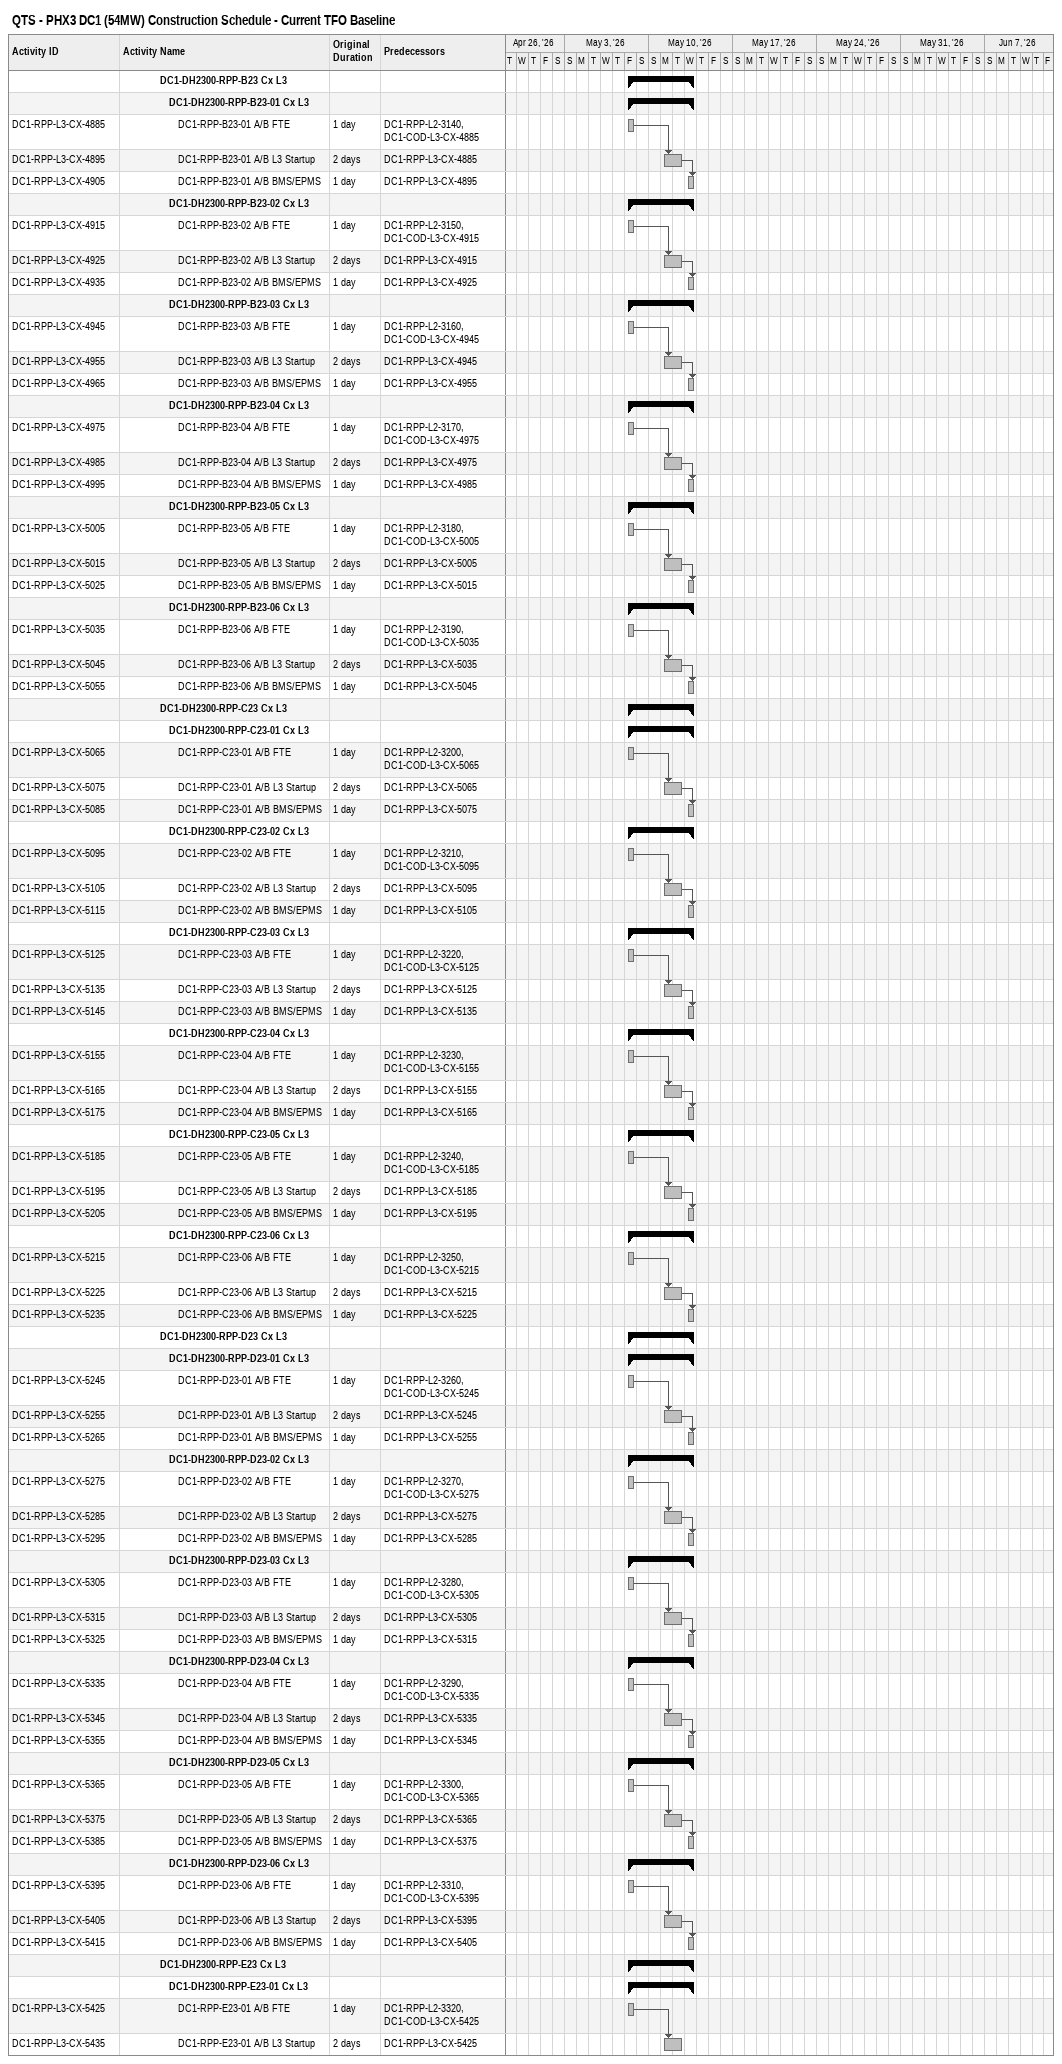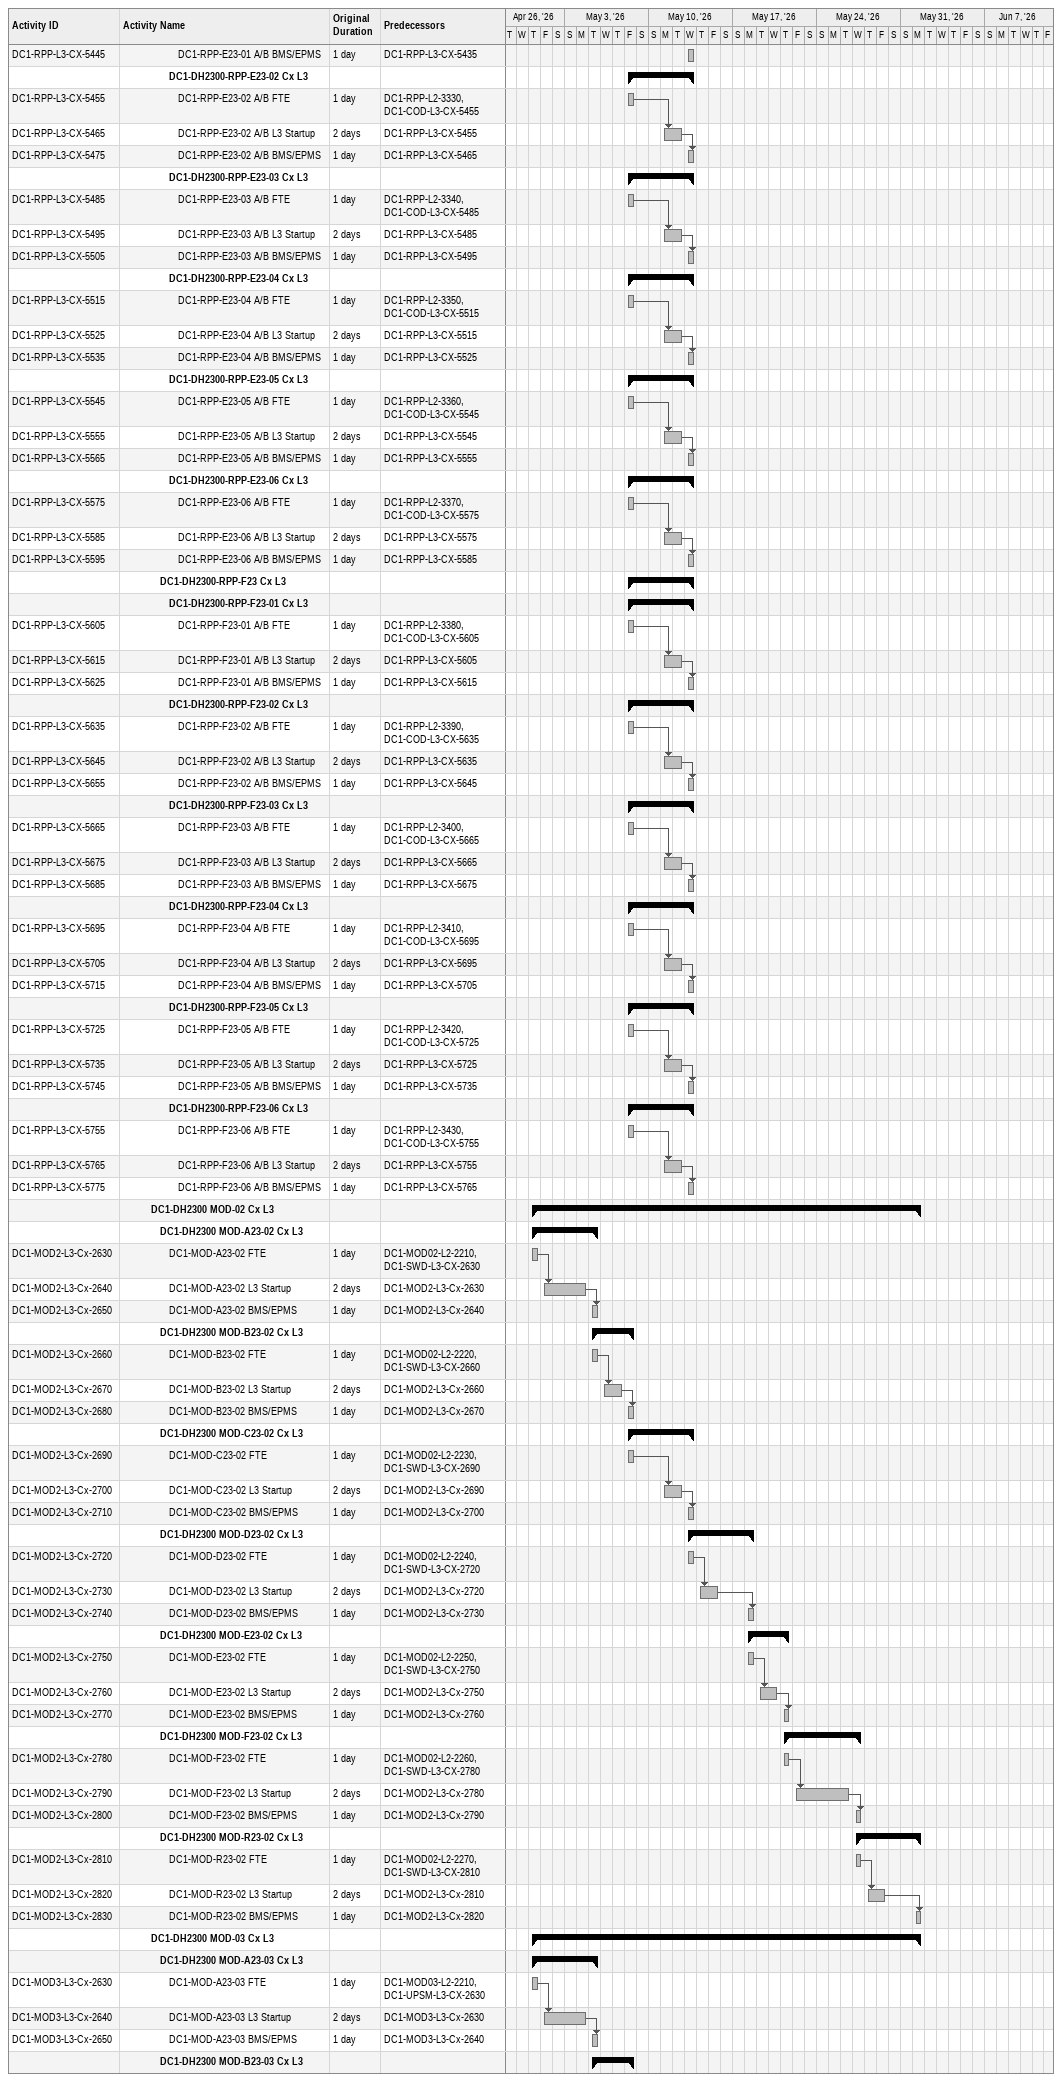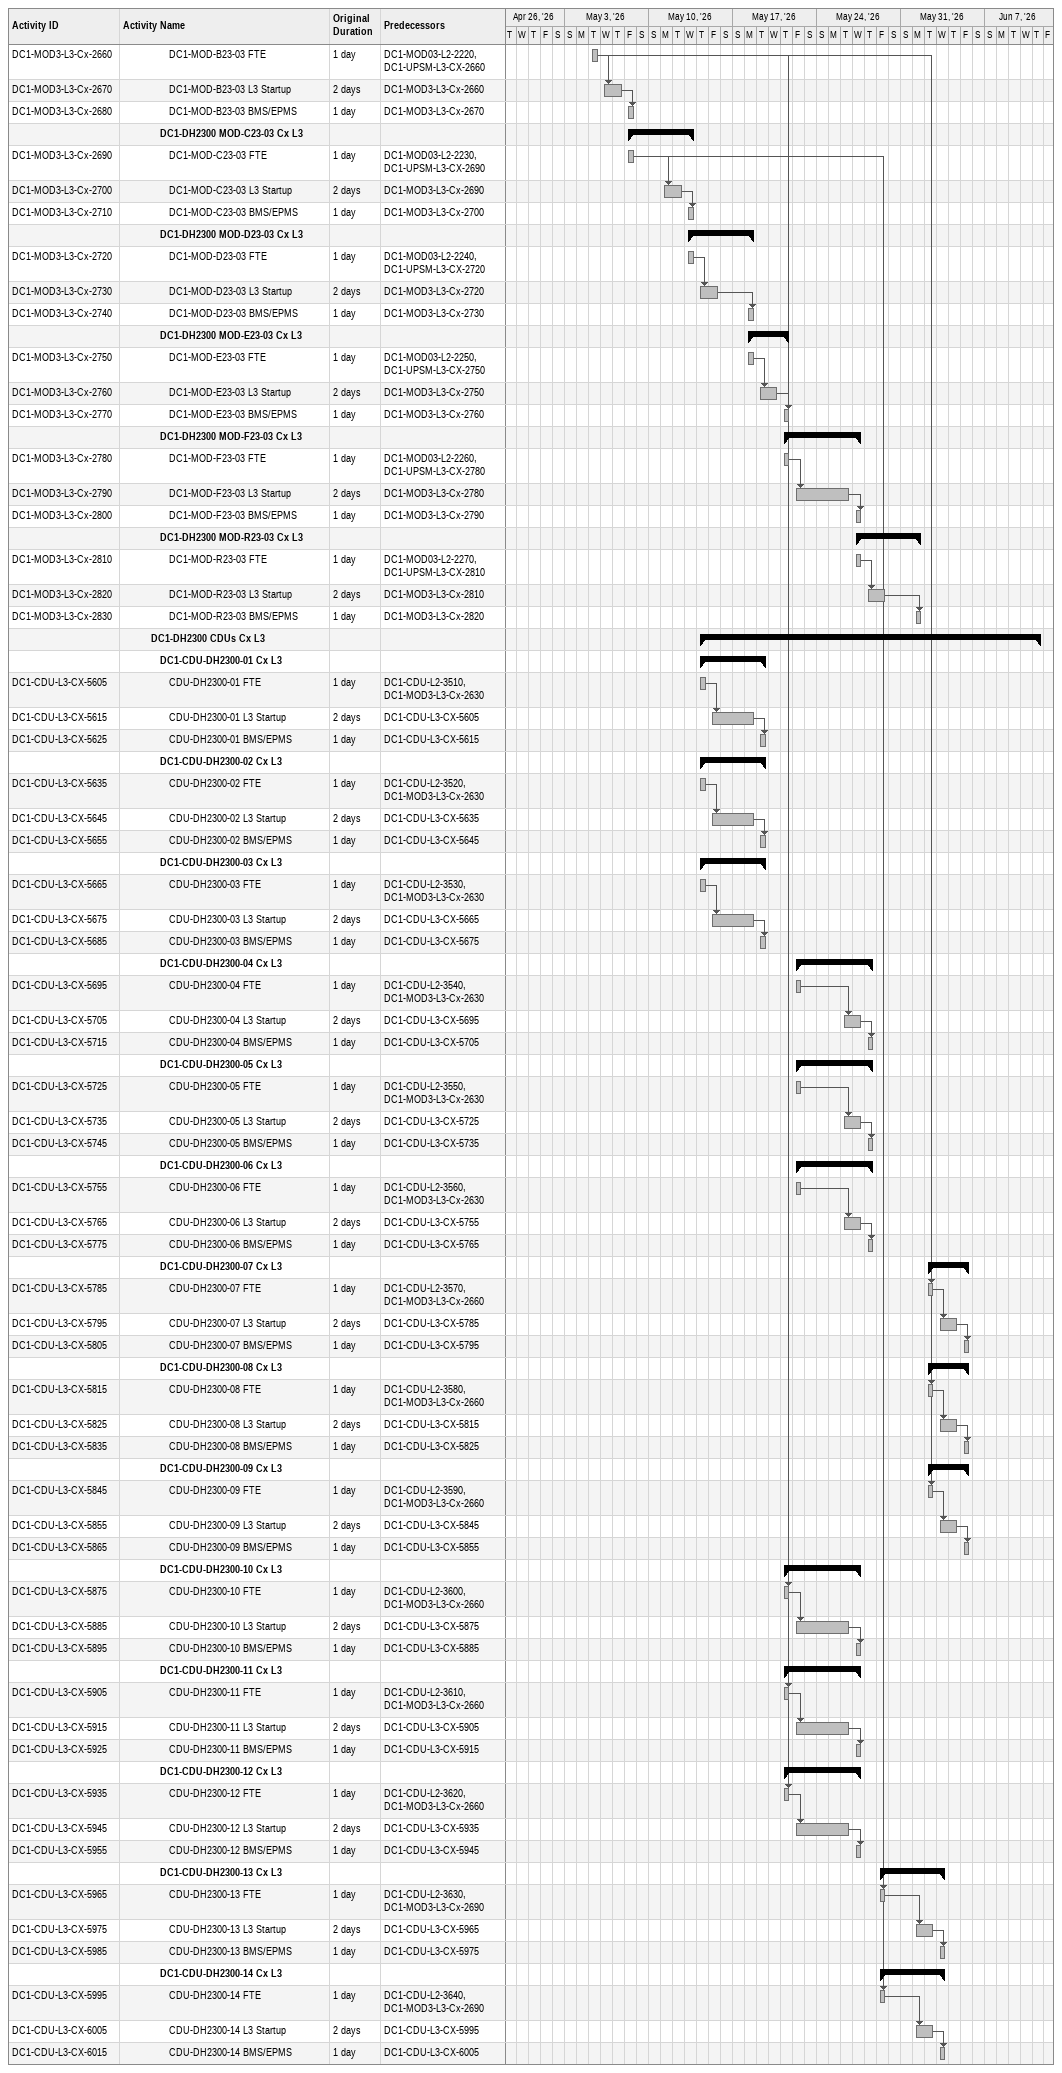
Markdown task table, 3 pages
QTS - PHX3 DC1 (54MW) Construction Schedule - Current TFO Baseline

| ID | Level | Task | Original duration | Start | Finish | Predecessors |
|---|---|---|---|---|---|---|
|  | 5 | **DC1-DH2300-RPP-B23 Cx L3** |  | 2026-05-08 | 2026-05-13 |  |
|  | 6 | **DC1-DH2300-RPP-B23-01 Cx L3** |  | 2026-05-08 | 2026-05-13 |  |
| DC1-RPP-L3-CX-4885 | 7 | DC1-RPP-B23-01 A/B FTE | 1d | 2026-05-08 | 2026-05-08 | DC1-RPP-L2-3140, DC1-COD-L3-CX-4885 |
| DC1-RPP-L3-CX-4895 | 7 | DC1-RPP-B23-01 A/B L3 Startup | 2d | 2026-05-11 | 2026-05-12 | DC1-RPP-L3-CX-4885 |
| DC1-RPP-L3-CX-4905 | 7 | DC1-RPP-B23-01 A/B BMS/EPMS | 1d | 2026-05-13 | 2026-05-13 | DC1-RPP-L3-CX-4895 |
|  | 6 | **DC1-DH2300-RPP-B23-02 Cx L3** |  | 2026-05-08 | 2026-05-13 |  |
| DC1-RPP-L3-CX-4915 | 7 | DC1-RPP-B23-02 A/B FTE | 1d | 2026-05-08 | 2026-05-08 | DC1-RPP-L2-3150, DC1-COD-L3-CX-4915 |
| DC1-RPP-L3-CX-4925 | 7 | DC1-RPP-B23-02 A/B L3 Startup | 2d | 2026-05-11 | 2026-05-12 | DC1-RPP-L3-CX-4915 |
| DC1-RPP-L3-CX-4935 | 7 | DC1-RPP-B23-02 A/B BMS/EPMS | 1d | 2026-05-13 | 2026-05-13 | DC1-RPP-L3-CX-4925 |
|  | 6 | **DC1-DH2300-RPP-B23-03 Cx L3** |  | 2026-05-08 | 2026-05-13 |  |
| DC1-RPP-L3-CX-4945 | 7 | DC1-RPP-B23-03 A/B FTE | 1d | 2026-05-08 | 2026-05-08 | DC1-RPP-L2-3160, DC1-COD-L3-CX-4945 |
| DC1-RPP-L3-CX-4955 | 7 | DC1-RPP-B23-03 A/B L3 Startup | 2d | 2026-05-11 | 2026-05-12 | DC1-RPP-L3-CX-4945 |
| DC1-RPP-L3-CX-4965 | 7 | DC1-RPP-B23-03 A/B BMS/EPMS | 1d | 2026-05-13 | 2026-05-13 | DC1-RPP-L3-CX-4955 |
|  | 6 | **DC1-DH2300-RPP-B23-04 Cx L3** |  | 2026-05-08 | 2026-05-13 |  |
| DC1-RPP-L3-CX-4975 | 7 | DC1-RPP-B23-04 A/B FTE | 1d | 2026-05-08 | 2026-05-08 | DC1-RPP-L2-3170, DC1-COD-L3-CX-4975 |
| DC1-RPP-L3-CX-4985 | 7 | DC1-RPP-B23-04 A/B L3 Startup | 2d | 2026-05-11 | 2026-05-12 | DC1-RPP-L3-CX-4975 |
| DC1-RPP-L3-CX-4995 | 7 | DC1-RPP-B23-04 A/B BMS/EPMS | 1d | 2026-05-13 | 2026-05-13 | DC1-RPP-L3-CX-4985 |
|  | 6 | **DC1-DH2300-RPP-B23-05 Cx L3** |  | 2026-05-08 | 2026-05-13 |  |
| DC1-RPP-L3-CX-5005 | 7 | DC1-RPP-B23-05 A/B FTE | 1d | 2026-05-08 | 2026-05-08 | DC1-RPP-L2-3180, DC1-COD-L3-CX-5005 |
| DC1-RPP-L3-CX-5015 | 7 | DC1-RPP-B23-05 A/B L3 Startup | 2d | 2026-05-11 | 2026-05-12 | DC1-RPP-L3-CX-5005 |
| DC1-RPP-L3-CX-5025 | 7 | DC1-RPP-B23-05 A/B BMS/EPMS | 1d | 2026-05-13 | 2026-05-13 | DC1-RPP-L3-CX-5015 |
|  | 6 | **DC1-DH2300-RPP-B23-06 Cx L3** |  | 2026-05-08 | 2026-05-13 |  |
| DC1-RPP-L3-CX-5035 | 7 | DC1-RPP-B23-06 A/B FTE | 1d | 2026-05-08 | 2026-05-08 | DC1-RPP-L2-3190, DC1-COD-L3-CX-5035 |
| DC1-RPP-L3-CX-5045 | 7 | DC1-RPP-B23-06 A/B L3 Startup | 2d | 2026-05-11 | 2026-05-12 | DC1-RPP-L3-CX-5035 |
| DC1-RPP-L3-CX-5055 | 7 | DC1-RPP-B23-06 A/B BMS/EPMS | 1d | 2026-05-13 | 2026-05-13 | DC1-RPP-L3-CX-5045 |
|  | 5 | **DC1-DH2300-RPP-C23 Cx L3** |  | 2026-05-08 | 2026-05-13 |  |
|  | 6 | **DC1-DH2300-RPP-C23-01 Cx L3** |  | 2026-05-08 | 2026-05-13 |  |
| DC1-RPP-L3-CX-5065 | 7 | DC1-RPP-C23-01 A/B FTE | 1d | 2026-05-08 | 2026-05-08 | DC1-RPP-L2-3200, DC1-COD-L3-CX-5065 |
| DC1-RPP-L3-CX-5075 | 7 | DC1-RPP-C23-01 A/B L3 Startup | 2d | 2026-05-11 | 2026-05-12 | DC1-RPP-L3-CX-5065 |
| DC1-RPP-L3-CX-5085 | 7 | DC1-RPP-C23-01 A/B BMS/EPMS | 1d | 2026-05-13 | 2026-05-13 | DC1-RPP-L3-CX-5075 |
|  | 6 | **DC1-DH2300-RPP-C23-02 Cx L3** |  | 2026-05-08 | 2026-05-13 |  |
| DC1-RPP-L3-CX-5095 | 7 | DC1-RPP-C23-02 A/B FTE | 1d | 2026-05-08 | 2026-05-08 | DC1-RPP-L2-3210, DC1-COD-L3-CX-5095 |
| DC1-RPP-L3-CX-5105 | 7 | DC1-RPP-C23-02 A/B L3 Startup | 2d | 2026-05-11 | 2026-05-12 | DC1-RPP-L3-CX-5095 |
| DC1-RPP-L3-CX-5115 | 7 | DC1-RPP-C23-02 A/B BMS/EPMS | 1d | 2026-05-13 | 2026-05-13 | DC1-RPP-L3-CX-5105 |
|  | 6 | **DC1-DH2300-RPP-C23-03 Cx L3** |  | 2026-05-08 | 2026-05-13 |  |
| DC1-RPP-L3-CX-5125 | 7 | DC1-RPP-C23-03 A/B FTE | 1d | 2026-05-08 | 2026-05-08 | DC1-RPP-L2-3220, DC1-COD-L3-CX-5125 |
| DC1-RPP-L3-CX-5135 | 7 | DC1-RPP-C23-03 A/B L3 Startup | 2d | 2026-05-11 | 2026-05-12 | DC1-RPP-L3-CX-5125 |
| DC1-RPP-L3-CX-5145 | 7 | DC1-RPP-C23-03 A/B BMS/EPMS | 1d | 2026-05-13 | 2026-05-13 | DC1-RPP-L3-CX-5135 |
|  | 6 | **DC1-DH2300-RPP-C23-04 Cx L3** |  | 2026-05-08 | 2026-05-13 |  |
| DC1-RPP-L3-CX-5155 | 7 | DC1-RPP-C23-04 A/B FTE | 1d | 2026-05-08 | 2026-05-08 | DC1-RPP-L2-3230, DC1-COD-L3-CX-5155 |
| DC1-RPP-L3-CX-5165 | 7 | DC1-RPP-C23-04 A/B L3 Startup | 2d | 2026-05-11 | 2026-05-12 | DC1-RPP-L3-CX-5155 |
| DC1-RPP-L3-CX-5175 | 7 | DC1-RPP-C23-04 A/B BMS/EPMS | 1d | 2026-05-13 | 2026-05-13 | DC1-RPP-L3-CX-5165 |
|  | 6 | **DC1-DH2300-RPP-C23-05 Cx L3** |  | 2026-05-08 | 2026-05-13 |  |
| DC1-RPP-L3-CX-5185 | 7 | DC1-RPP-C23-05 A/B FTE | 1d | 2026-05-08 | 2026-05-08 | DC1-RPP-L2-3240, DC1-COD-L3-CX-5185 |
| DC1-RPP-L3-CX-5195 | 7 | DC1-RPP-C23-05 A/B L3 Startup | 2d | 2026-05-11 | 2026-05-12 | DC1-RPP-L3-CX-5185 |
| DC1-RPP-L3-CX-5205 | 7 | DC1-RPP-C23-05 A/B BMS/EPMS | 1d | 2026-05-13 | 2026-05-13 | DC1-RPP-L3-CX-5195 |
|  | 6 | **DC1-DH2300-RPP-C23-06 Cx L3** |  | 2026-05-08 | 2026-05-13 |  |
| DC1-RPP-L3-CX-5215 | 7 | DC1-RPP-C23-06 A/B FTE | 1d | 2026-05-08 | 2026-05-08 | DC1-RPP-L2-3250, DC1-COD-L3-CX-5215 |
| DC1-RPP-L3-CX-5225 | 7 | DC1-RPP-C23-06 A/B L3 Startup | 2d | 2026-05-11 | 2026-05-12 | DC1-RPP-L3-CX-5215 |
| DC1-RPP-L3-CX-5235 | 7 | DC1-RPP-C23-06 A/B BMS/EPMS | 1d | 2026-05-13 | 2026-05-13 | DC1-RPP-L3-CX-5225 |
|  | 5 | **DC1-DH2300-RPP-D23 Cx L3** |  | 2026-05-08 | 2026-05-13 |  |
|  | 6 | **DC1-DH2300-RPP-D23-01 Cx L3** |  | 2026-05-08 | 2026-05-13 |  |
| DC1-RPP-L3-CX-5245 | 7 | DC1-RPP-D23-01 A/B FTE | 1d | 2026-05-08 | 2026-05-08 | DC1-RPP-L2-3260, DC1-COD-L3-CX-5245 |
| DC1-RPP-L3-CX-5255 | 7 | DC1-RPP-D23-01 A/B L3 Startup | 2d | 2026-05-11 | 2026-05-12 | DC1-RPP-L3-CX-5245 |
| DC1-RPP-L3-CX-5265 | 7 | DC1-RPP-D23-01 A/B BMS/EPMS | 1d | 2026-05-13 | 2026-05-13 | DC1-RPP-L3-CX-5255 |
|  | 6 | **DC1-DH2300-RPP-D23-02 Cx L3** |  | 2026-05-08 | 2026-05-13 |  |
| DC1-RPP-L3-CX-5275 | 7 | DC1-RPP-D23-02 A/B FTE | 1d | 2026-05-08 | 2026-05-08 | DC1-RPP-L2-3270, DC1-COD-L3-CX-5275 |
| DC1-RPP-L3-CX-5285 | 7 | DC1-RPP-D23-02 A/B L3 Startup | 2d | 2026-05-11 | 2026-05-12 | DC1-RPP-L3-CX-5275 |
| DC1-RPP-L3-CX-5295 | 7 | DC1-RPP-D23-02 A/B BMS/EPMS | 1d | 2026-05-13 | 2026-05-13 | DC1-RPP-L3-CX-5285 |
|  | 6 | **DC1-DH2300-RPP-D23-03 Cx L3** |  | 2026-05-08 | 2026-05-13 |  |
| DC1-RPP-L3-CX-5305 | 7 | DC1-RPP-D23-03 A/B FTE | 1d | 2026-05-08 | 2026-05-08 | DC1-RPP-L2-3280, DC1-COD-L3-CX-5305 |
| DC1-RPP-L3-CX-5315 | 7 | DC1-RPP-D23-03 A/B L3 Startup | 2d | 2026-05-11 | 2026-05-12 | DC1-RPP-L3-CX-5305 |
| DC1-RPP-L3-CX-5325 | 7 | DC1-RPP-D23-03 A/B BMS/EPMS | 1d | 2026-05-13 | 2026-05-13 | DC1-RPP-L3-CX-5315 |
|  | 6 | **DC1-DH2300-RPP-D23-04 Cx L3** |  | 2026-05-08 | 2026-05-13 |  |
| DC1-RPP-L3-CX-5335 | 7 | DC1-RPP-D23-04 A/B FTE | 1d | 2026-05-08 | 2026-05-08 | DC1-RPP-L2-3290, DC1-COD-L3-CX-5335 |
| DC1-RPP-L3-CX-5345 | 7 | DC1-RPP-D23-04 A/B L3 Startup | 2d | 2026-05-11 | 2026-05-12 | DC1-RPP-L3-CX-5335 |
| DC1-RPP-L3-CX-5355 | 7 | DC1-RPP-D23-04 A/B BMS/EPMS | 1d | 2026-05-13 | 2026-05-13 | DC1-RPP-L3-CX-5345 |
|  | 6 | **DC1-DH2300-RPP-D23-05 Cx L3** |  | 2026-05-08 | 2026-05-13 |  |
| DC1-RPP-L3-CX-5365 | 7 | DC1-RPP-D23-05 A/B FTE | 1d | 2026-05-08 | 2026-05-08 | DC1-RPP-L2-3300, DC1-COD-L3-CX-5365 |
| DC1-RPP-L3-CX-5375 | 7 | DC1-RPP-D23-05 A/B L3 Startup | 2d | 2026-05-11 | 2026-05-12 | DC1-RPP-L3-CX-5365 |
| DC1-RPP-L3-CX-5385 | 7 | DC1-RPP-D23-05 A/B BMS/EPMS | 1d | 2026-05-13 | 2026-05-13 | DC1-RPP-L3-CX-5375 |
|  | 6 | **DC1-DH2300-RPP-D23-06 Cx L3** |  | 2026-05-08 | 2026-05-13 |  |
| DC1-RPP-L3-CX-5395 | 7 | DC1-RPP-D23-06 A/B FTE | 1d | 2026-05-08 | 2026-05-08 | DC1-RPP-L2-3310, DC1-COD-L3-CX-5395 |
| DC1-RPP-L3-CX-5405 | 7 | DC1-RPP-D23-06 A/B L3 Startup | 2d | 2026-05-11 | 2026-05-12 | DC1-RPP-L3-CX-5395 |
| DC1-RPP-L3-CX-5415 | 7 | DC1-RPP-D23-06 A/B BMS/EPMS | 1d | 2026-05-13 | 2026-05-13 | DC1-RPP-L3-CX-5405 |
|  | 5 | **DC1-DH2300-RPP-E23 Cx L3** |  | 2026-05-08 | 2026-05-13 |  |
|  | 6 | **DC1-DH2300-RPP-E23-01 Cx L3** |  | 2026-05-08 | 2026-05-13 |  |
| DC1-RPP-L3-CX-5425 | 7 | DC1-RPP-E23-01 A/B FTE | 1d | 2026-05-08 | 2026-05-08 | DC1-RPP-L2-3320, DC1-COD-L3-CX-5425 |
| DC1-RPP-L3-CX-5435 | 7 | DC1-RPP-E23-01 A/B L3 Startup | 2d | 2026-05-11 | 2026-05-12 | DC1-RPP-L3-CX-5425 |
| DC1-RPP-L3-CX-5445 | 7 | DC1-RPP-E23-01 A/B BMS/EPMS | 1d | 2026-05-13 | 2026-05-13 | DC1-RPP-L3-CX-5435 |
|  | 6 | **DC1-DH2300-RPP-E23-02 Cx L3** |  | 2026-05-08 | 2026-05-13 |  |
| DC1-RPP-L3-CX-5455 | 7 | DC1-RPP-E23-02 A/B FTE | 1d | 2026-05-08 | 2026-05-08 | DC1-RPP-L2-3330, DC1-COD-L3-CX-5455 |
| DC1-RPP-L3-CX-5465 | 7 | DC1-RPP-E23-02 A/B L3 Startup | 2d | 2026-05-11 | 2026-05-12 | DC1-RPP-L3-CX-5455 |
| DC1-RPP-L3-CX-5475 | 7 | DC1-RPP-E23-02 A/B BMS/EPMS | 1d | 2026-05-13 | 2026-05-13 | DC1-RPP-L3-CX-5465 |
|  | 6 | **DC1-DH2300-RPP-E23-03 Cx L3** |  | 2026-05-08 | 2026-05-13 |  |
| DC1-RPP-L3-CX-5485 | 7 | DC1-RPP-E23-03 A/B FTE | 1d | 2026-05-08 | 2026-05-08 | DC1-RPP-L2-3340, DC1-COD-L3-CX-5485 |
| DC1-RPP-L3-CX-5495 | 7 | DC1-RPP-E23-03 A/B L3 Startup | 2d | 2026-05-11 | 2026-05-12 | DC1-RPP-L3-CX-5485 |
| DC1-RPP-L3-CX-5505 | 7 | DC1-RPP-E23-03 A/B BMS/EPMS | 1d | 2026-05-13 | 2026-05-13 | DC1-RPP-L3-CX-5495 |
|  | 6 | **DC1-DH2300-RPP-E23-04 Cx L3** |  | 2026-05-08 | 2026-05-13 |  |
| DC1-RPP-L3-CX-5515 | 7 | DC1-RPP-E23-04 A/B FTE | 1d | 2026-05-08 | 2026-05-08 | DC1-RPP-L2-3350, DC1-COD-L3-CX-5515 |
| DC1-RPP-L3-CX-5525 | 7 | DC1-RPP-E23-04 A/B L3 Startup | 2d | 2026-05-11 | 2026-05-12 | DC1-RPP-L3-CX-5515 |
| DC1-RPP-L3-CX-5535 | 7 | DC1-RPP-E23-04 A/B BMS/EPMS | 1d | 2026-05-13 | 2026-05-13 | DC1-RPP-L3-CX-5525 |
|  | 6 | **DC1-DH2300-RPP-E23-05 Cx L3** |  | 2026-05-08 | 2026-05-13 |  |
| DC1-RPP-L3-CX-5545 | 7 | DC1-RPP-E23-05 A/B FTE | 1d | 2026-05-08 | 2026-05-08 | DC1-RPP-L2-3360, DC1-COD-L3-CX-5545 |
| DC1-RPP-L3-CX-5555 | 7 | DC1-RPP-E23-05 A/B L3 Startup | 2d | 2026-05-11 | 2026-05-12 | DC1-RPP-L3-CX-5545 |
| DC1-RPP-L3-CX-5565 | 7 | DC1-RPP-E23-05 A/B BMS/EPMS | 1d | 2026-05-13 | 2026-05-13 | DC1-RPP-L3-CX-5555 |
|  | 6 | **DC1-DH2300-RPP-E23-06 Cx L3** |  | 2026-05-08 | 2026-05-13 |  |
| DC1-RPP-L3-CX-5575 | 7 | DC1-RPP-E23-06 A/B FTE | 1d | 2026-05-08 | 2026-05-08 | DC1-RPP-L2-3370, DC1-COD-L3-CX-5575 |
| DC1-RPP-L3-CX-5585 | 7 | DC1-RPP-E23-06 A/B L3 Startup | 2d | 2026-05-11 | 2026-05-12 | DC1-RPP-L3-CX-5575 |
| DC1-RPP-L3-CX-5595 | 7 | DC1-RPP-E23-06 A/B BMS/EPMS | 1d | 2026-05-13 | 2026-05-13 | DC1-RPP-L3-CX-5585 |
|  | 5 | **DC1-DH2300-RPP-F23 Cx L3** |  | 2026-05-08 | 2026-05-13 |  |
|  | 6 | **DC1-DH2300-RPP-F23-01 Cx L3** |  | 2026-05-08 | 2026-05-13 |  |
| DC1-RPP-L3-CX-5605 | 7 | DC1-RPP-F23-01 A/B FTE | 1d | 2026-05-08 | 2026-05-08 | DC1-RPP-L2-3380, DC1-COD-L3-CX-5605 |
| DC1-RPP-L3-CX-5615 | 7 | DC1-RPP-F23-01 A/B L3 Startup | 2d | 2026-05-11 | 2026-05-12 | DC1-RPP-L3-CX-5605 |
| DC1-RPP-L3-CX-5625 | 7 | DC1-RPP-F23-01 A/B BMS/EPMS | 1d | 2026-05-13 | 2026-05-13 | DC1-RPP-L3-CX-5615 |
|  | 6 | **DC1-DH2300-RPP-F23-02 Cx L3** |  | 2026-05-08 | 2026-05-13 |  |
| DC1-RPP-L3-CX-5635 | 7 | DC1-RPP-F23-02 A/B FTE | 1d | 2026-05-08 | 2026-05-08 | DC1-RPP-L2-3390, DC1-COD-L3-CX-5635 |
| DC1-RPP-L3-CX-5645 | 7 | DC1-RPP-F23-02 A/B L3 Startup | 2d | 2026-05-11 | 2026-05-12 | DC1-RPP-L3-CX-5635 |
| DC1-RPP-L3-CX-5655 | 7 | DC1-RPP-F23-02 A/B BMS/EPMS | 1d | 2026-05-13 | 2026-05-13 | DC1-RPP-L3-CX-5645 |
|  | 6 | **DC1-DH2300-RPP-F23-03 Cx L3** |  | 2026-05-08 | 2026-05-13 |  |
| DC1-RPP-L3-CX-5665 | 7 | DC1-RPP-F23-03 A/B FTE | 1d | 2026-05-08 | 2026-05-08 | DC1-RPP-L2-3400, DC1-COD-L3-CX-5665 |
| DC1-RPP-L3-CX-5675 | 7 | DC1-RPP-F23-03 A/B L3 Startup | 2d | 2026-05-11 | 2026-05-12 | DC1-RPP-L3-CX-5665 |
| DC1-RPP-L3-CX-5685 | 7 | DC1-RPP-F23-03 A/B BMS/EPMS | 1d | 2026-05-13 | 2026-05-13 | DC1-RPP-L3-CX-5675 |
|  | 6 | **DC1-DH2300-RPP-F23-04 Cx L3** |  | 2026-05-08 | 2026-05-13 |  |
| DC1-RPP-L3-CX-5695 | 7 | DC1-RPP-F23-04 A/B FTE | 1d | 2026-05-08 | 2026-05-08 | DC1-RPP-L2-3410, DC1-COD-L3-CX-5695 |
| DC1-RPP-L3-CX-5705 | 7 | DC1-RPP-F23-04 A/B L3 Startup | 2d | 2026-05-11 | 2026-05-12 | DC1-RPP-L3-CX-5695 |
| DC1-RPP-L3-CX-5715 | 7 | DC1-RPP-F23-04 A/B BMS/EPMS | 1d | 2026-05-13 | 2026-05-13 | DC1-RPP-L3-CX-5705 |
|  | 6 | **DC1-DH2300-RPP-F23-05 Cx L3** |  | 2026-05-08 | 2026-05-13 |  |
| DC1-RPP-L3-CX-5725 | 7 | DC1-RPP-F23-05 A/B FTE | 1d | 2026-05-08 | 2026-05-08 | DC1-RPP-L2-3420, DC1-COD-L3-CX-5725 |
| DC1-RPP-L3-CX-5735 | 7 | DC1-RPP-F23-05 A/B L3 Startup | 2d | 2026-05-11 | 2026-05-12 | DC1-RPP-L3-CX-5725 |
| DC1-RPP-L3-CX-5745 | 7 | DC1-RPP-F23-05 A/B BMS/EPMS | 1d | 2026-05-13 | 2026-05-13 | DC1-RPP-L3-CX-5735 |
|  | 6 | **DC1-DH2300-RPP-F23-06 Cx L3** |  | 2026-05-08 | 2026-05-13 |  |
| DC1-RPP-L3-CX-5755 | 7 | DC1-RPP-F23-06 A/B FTE | 1d | 2026-05-08 | 2026-05-08 | DC1-RPP-L2-3430, DC1-COD-L3-CX-5755 |
| DC1-RPP-L3-CX-5765 | 7 | DC1-RPP-F23-06 A/B L3 Startup | 2d | 2026-05-11 | 2026-05-12 | DC1-RPP-L3-CX-5755 |
| DC1-RPP-L3-CX-5775 | 7 | DC1-RPP-F23-06 A/B BMS/EPMS | 1d | 2026-05-13 | 2026-05-13 | DC1-RPP-L3-CX-5765 |
|  | 4 | **DC1-DH2300 MOD-02 Cx L3** |  | 2026-04-30 | 2026-06-01 |  |
|  | 5 | **DC1-DH2300 MOD-A23-02 Cx L3** |  | 2026-04-30 | 2026-05-05 |  |
| DC1-MOD2-L3-Cx-2630 | 6 | DC1-MOD-A23-02 FTE | 1d | 2026-04-30 | 2026-04-30 | DC1-MOD02-L2-2210, DC1-SWD-L3-CX-2630 |
| DC1-MOD2-L3-Cx-2640 | 6 | DC1-MOD-A23-02 L3 Startup | 2d | 2026-05-01 | 2026-05-04 | DC1-MOD2-L3-Cx-2630 |
| DC1-MOD2-L3-Cx-2650 | 6 | DC1-MOD-A23-02 BMS/EPMS | 1d | 2026-05-05 | 2026-05-05 | DC1-MOD2-L3-Cx-2640 |
|  | 5 | **DC1-DH2300 MOD-B23-02 Cx L3** |  | 2026-05-05 | 2026-05-08 |  |
| DC1-MOD2-L3-Cx-2660 | 6 | DC1-MOD-B23-02 FTE | 1d | 2026-05-05 | 2026-05-05 | DC1-MOD02-L2-2220, DC1-SWD-L3-CX-2660 |
| DC1-MOD2-L3-Cx-2670 | 6 | DC1-MOD-B23-02 L3 Startup | 2d | 2026-05-06 | 2026-05-07 | DC1-MOD2-L3-Cx-2660 |
| DC1-MOD2-L3-Cx-2680 | 6 | DC1-MOD-B23-02 BMS/EPMS | 1d | 2026-05-08 | 2026-05-08 | DC1-MOD2-L3-Cx-2670 |
|  | 5 | **DC1-DH2300 MOD-C23-02 Cx L3** |  | 2026-05-08 | 2026-05-13 |  |
| DC1-MOD2-L3-Cx-2690 | 6 | DC1-MOD-C23-02 FTE | 1d | 2026-05-08 | 2026-05-08 | DC1-MOD02-L2-2230, DC1-SWD-L3-CX-2690 |
| DC1-MOD2-L3-Cx-2700 | 6 | DC1-MOD-C23-02 L3 Startup | 2d | 2026-05-11 | 2026-05-12 | DC1-MOD2-L3-Cx-2690 |
| DC1-MOD2-L3-Cx-2710 | 6 | DC1-MOD-C23-02 BMS/EPMS | 1d | 2026-05-13 | 2026-05-13 | DC1-MOD2-L3-Cx-2700 |
|  | 5 | **DC1-DH2300 MOD-D23-02 Cx L3** |  | 2026-05-13 | 2026-05-18 |  |
| DC1-MOD2-L3-Cx-2720 | 6 | DC1-MOD-D23-02 FTE | 1d | 2026-05-13 | 2026-05-13 | DC1-MOD02-L2-2240, DC1-SWD-L3-CX-2720 |
| DC1-MOD2-L3-Cx-2730 | 6 | DC1-MOD-D23-02 L3 Startup | 2d | 2026-05-14 | 2026-05-15 | DC1-MOD2-L3-Cx-2720 |
| DC1-MOD2-L3-Cx-2740 | 6 | DC1-MOD-D23-02 BMS/EPMS | 1d | 2026-05-18 | 2026-05-18 | DC1-MOD2-L3-Cx-2730 |
|  | 5 | **DC1-DH2300 MOD-E23-02 Cx L3** |  | 2026-05-18 | 2026-05-21 |  |
| DC1-MOD2-L3-Cx-2750 | 6 | DC1-MOD-E23-02 FTE | 1d | 2026-05-18 | 2026-05-18 | DC1-MOD02-L2-2250, DC1-SWD-L3-CX-2750 |
| DC1-MOD2-L3-Cx-2760 | 6 | DC1-MOD-E23-02 L3 Startup | 2d | 2026-05-19 | 2026-05-20 | DC1-MOD2-L3-Cx-2750 |
| DC1-MOD2-L3-Cx-2770 | 6 | DC1-MOD-E23-02 BMS/EPMS | 1d | 2026-05-21 | 2026-05-21 | DC1-MOD2-L3-Cx-2760 |
|  | 5 | **DC1-DH2300 MOD-F23-02 Cx L3** |  | 2026-05-21 | 2026-05-27 |  |
| DC1-MOD2-L3-Cx-2780 | 6 | DC1-MOD-F23-02 FTE | 1d | 2026-05-21 | 2026-05-21 | DC1-MOD02-L2-2260, DC1-SWD-L3-CX-2780 |
| DC1-MOD2-L3-Cx-2790 | 6 | DC1-MOD-F23-02 L3 Startup | 2d | 2026-05-22 | 2026-05-26 | DC1-MOD2-L3-Cx-2780 |
| DC1-MOD2-L3-Cx-2800 | 6 | DC1-MOD-F23-02 BMS/EPMS | 1d | 2026-05-27 | 2026-05-27 | DC1-MOD2-L3-Cx-2790 |
|  | 5 | **DC1-DH2300 MOD-R23-02 Cx L3** |  | 2026-05-27 | 2026-06-01 |  |
| DC1-MOD2-L3-Cx-2810 | 6 | DC1-MOD-R23-02 FTE | 1d | 2026-05-27 | 2026-05-27 | DC1-MOD02-L2-2270, DC1-SWD-L3-CX-2810 |
| DC1-MOD2-L3-Cx-2820 | 6 | DC1-MOD-R23-02 L3 Startup | 2d | 2026-05-28 | 2026-05-29 | DC1-MOD2-L3-Cx-2810 |
| DC1-MOD2-L3-Cx-2830 | 6 | DC1-MOD-R23-02 BMS/EPMS | 1d | 2026-06-01 | 2026-06-01 | DC1-MOD2-L3-Cx-2820 |
|  | 4 | **DC1-DH2300 MOD-03 Cx L3** |  | 2026-04-30 | 2026-06-01 |  |
|  | 5 | **DC1-DH2300 MOD-A23-03 Cx L3** |  | 2026-04-30 | 2026-05-05 |  |
| DC1-MOD3-L3-Cx-2630 | 6 | DC1-MOD-A23-03 FTE | 1d | 2026-04-30 | 2026-04-30 | DC1-MOD03-L2-2210, DC1-UPSM-L3-CX-2630 |
| DC1-MOD3-L3-Cx-2640 | 6 | DC1-MOD-A23-03 L3 Startup | 2d | 2026-05-01 | 2026-05-04 | DC1-MOD3-L3-Cx-2630 |
| DC1-MOD3-L3-Cx-2650 | 6 | DC1-MOD-A23-03 BMS/EPMS | 1d | 2026-05-05 | 2026-05-05 | DC1-MOD3-L3-Cx-2640 |
|  | 5 | **DC1-DH2300 MOD-B23-03 Cx L3** |  | 2026-05-05 | 2026-05-08 |  |
| DC1-MOD3-L3-Cx-2660 | 6 | DC1-MOD-B23-03 FTE | 1d | 2026-05-05 | 2026-05-05 | DC1-MOD03-L2-2220, DC1-UPSM-L3-CX-2660 |
| DC1-MOD3-L3-Cx-2670 | 6 | DC1-MOD-B23-03 L3 Startup | 2d | 2026-05-06 | 2026-05-07 | DC1-MOD3-L3-Cx-2660 |
| DC1-MOD3-L3-Cx-2680 | 6 | DC1-MOD-B23-03 BMS/EPMS | 1d | 2026-05-08 | 2026-05-08 | DC1-MOD3-L3-Cx-2670 |
|  | 5 | **DC1-DH2300 MOD-C23-03 Cx L3** |  | 2026-05-08 | 2026-05-13 |  |
| DC1-MOD3-L3-Cx-2690 | 6 | DC1-MOD-C23-03 FTE | 1d | 2026-05-08 | 2026-05-08 | DC1-MOD03-L2-2230, DC1-UPSM-L3-CX-2690 |
| DC1-MOD3-L3-Cx-2700 | 6 | DC1-MOD-C23-03 L3 Startup | 2d | 2026-05-11 | 2026-05-12 | DC1-MOD3-L3-Cx-2690 |
| DC1-MOD3-L3-Cx-2710 | 6 | DC1-MOD-C23-03 BMS/EPMS | 1d | 2026-05-13 | 2026-05-13 | DC1-MOD3-L3-Cx-2700 |
|  | 5 | **DC1-DH2300 MOD-D23-03 Cx L3** |  | 2026-05-13 | 2026-05-18 |  |
| DC1-MOD3-L3-Cx-2720 | 6 | DC1-MOD-D23-03 FTE | 1d | 2026-05-13 | 2026-05-13 | DC1-MOD03-L2-2240, DC1-UPSM-L3-CX-2720 |
| DC1-MOD3-L3-Cx-2730 | 6 | DC1-MOD-D23-03 L3 Startup | 2d | 2026-05-14 | 2026-05-15 | DC1-MOD3-L3-Cx-2720 |
| DC1-MOD3-L3-Cx-2740 | 6 | DC1-MOD-D23-03 BMS/EPMS | 1d | 2026-05-18 | 2026-05-18 | DC1-MOD3-L3-Cx-2730 |
|  | 5 | **DC1-DH2300 MOD-E23-03 Cx L3** |  | 2026-05-18 | 2026-05-21 |  |
| DC1-MOD3-L3-Cx-2750 | 6 | DC1-MOD-E23-03 FTE | 1d | 2026-05-18 | 2026-05-18 | DC1-MOD03-L2-2250, DC1-UPSM-L3-CX-2750 |
| DC1-MOD3-L3-Cx-2760 | 6 | DC1-MOD-E23-03 L3 Startup | 2d | 2026-05-19 | 2026-05-20 | DC1-MOD3-L3-Cx-2750 |
| DC1-MOD3-L3-Cx-2770 | 6 | DC1-MOD-E23-03 BMS/EPMS | 1d | 2026-05-21 | 2026-05-21 | DC1-MOD3-L3-Cx-2760 |
|  | 5 | **DC1-DH2300 MOD-F23-03 Cx L3** |  | 2026-05-21 | 2026-05-27 |  |
| DC1-MOD3-L3-Cx-2780 | 6 | DC1-MOD-F23-03 FTE | 1d | 2026-05-21 | 2026-05-21 | DC1-MOD03-L2-2260, DC1-UPSM-L3-CX-2780 |
| DC1-MOD3-L3-Cx-2790 | 6 | DC1-MOD-F23-03 L3 Startup | 2d | 2026-05-22 | 2026-05-26 | DC1-MOD3-L3-Cx-2780 |
| DC1-MOD3-L3-Cx-2800 | 6 | DC1-MOD-F23-03 BMS/EPMS | 1d | 2026-05-27 | 2026-05-27 | DC1-MOD3-L3-Cx-2790 |
|  | 5 | **DC1-DH2300 MOD-R23-03 Cx L3** |  | 2026-05-27 | 2026-06-01 |  |
| DC1-MOD3-L3-Cx-2810 | 6 | DC1-MOD-R23-03 FTE | 1d | 2026-05-27 | 2026-05-27 | DC1-MOD03-L2-2270, DC1-UPSM-L3-CX-2810 |
| DC1-MOD3-L3-Cx-2820 | 6 | DC1-MOD-R23-03 L3 Startup | 2d | 2026-05-28 | 2026-05-29 | DC1-MOD3-L3-Cx-2810 |
| DC1-MOD3-L3-Cx-2830 | 6 | DC1-MOD-R23-03 BMS/EPMS | 1d | 2026-06-01 | 2026-06-01 | DC1-MOD3-L3-Cx-2820 |
|  | 4 | **DC1-DH2300 CDUs Cx L3** |  | 2026-05-14 | 2026-06-11 |  |
|  | 5 | **DC1-CDU-DH2300-01 Cx L3** |  | 2026-05-14 | 2026-05-19 |  |
| DC1-CDU-L3-CX-5605 | 6 | CDU-DH2300-01 FTE | 1d | 2026-05-14 | 2026-05-14 | DC1-CDU-L2-3510, DC1-MOD3-L3-Cx-2630 |
| DC1-CDU-L3-CX-5615 | 6 | CDU-DH2300-01 L3 Startup | 2d | 2026-05-15 | 2026-05-18 | DC1-CDU-L3-CX-5605 |
| DC1-CDU-L3-CX-5625 | 6 | CDU-DH2300-01 BMS/EPMS | 1d | 2026-05-19 | 2026-05-19 | DC1-CDU-L3-CX-5615 |
|  | 5 | **DC1-CDU-DH2300-02 Cx L3** |  | 2026-05-14 | 2026-05-19 |  |
| DC1-CDU-L3-CX-5635 | 6 | CDU-DH2300-02 FTE | 1d | 2026-05-14 | 2026-05-14 | DC1-CDU-L2-3520, DC1-MOD3-L3-Cx-2630 |
| DC1-CDU-L3-CX-5645 | 6 | CDU-DH2300-02 L3 Startup | 2d | 2026-05-15 | 2026-05-18 | DC1-CDU-L3-CX-5635 |
| DC1-CDU-L3-CX-5655 | 6 | CDU-DH2300-02 BMS/EPMS | 1d | 2026-05-19 | 2026-05-19 | DC1-CDU-L3-CX-5645 |
|  | 5 | **DC1-CDU-DH2300-03 Cx L3** |  | 2026-05-14 | 2026-05-19 |  |
| DC1-CDU-L3-CX-5665 | 6 | CDU-DH2300-03 FTE | 1d | 2026-05-14 | 2026-05-14 | DC1-CDU-L2-3530, DC1-MOD3-L3-Cx-2630 |
| DC1-CDU-L3-CX-5675 | 6 | CDU-DH2300-03 L3 Startup | 2d | 2026-05-15 | 2026-05-18 | DC1-CDU-L3-CX-5665 |
| DC1-CDU-L3-CX-5685 | 6 | CDU-DH2300-03 BMS/EPMS | 1d | 2026-05-19 | 2026-05-19 | DC1-CDU-L3-CX-5675 |
|  | 5 | **DC1-CDU-DH2300-04 Cx L3** |  | 2026-05-22 | 2026-05-28 |  |
| DC1-CDU-L3-CX-5695 | 6 | CDU-DH2300-04 FTE | 1d | 2026-05-22 | 2026-05-22 | DC1-CDU-L2-3540, DC1-MOD3-L3-Cx-2630 |
| DC1-CDU-L3-CX-5705 | 6 | CDU-DH2300-04 L3 Startup | 2d | 2026-05-26 | 2026-05-27 | DC1-CDU-L3-CX-5695 |
| DC1-CDU-L3-CX-5715 | 6 | CDU-DH2300-04 BMS/EPMS | 1d | 2026-05-28 | 2026-05-28 | DC1-CDU-L3-CX-5705 |
|  | 5 | **DC1-CDU-DH2300-05 Cx L3** |  | 2026-05-22 | 2026-05-28 |  |
| DC1-CDU-L3-CX-5725 | 6 | CDU-DH2300-05 FTE | 1d | 2026-05-22 | 2026-05-22 | DC1-CDU-L2-3550, DC1-MOD3-L3-Cx-2630 |
| DC1-CDU-L3-CX-5735 | 6 | CDU-DH2300-05 L3 Startup | 2d | 2026-05-26 | 2026-05-27 | DC1-CDU-L3-CX-5725 |
| DC1-CDU-L3-CX-5745 | 6 | CDU-DH2300-05 BMS/EPMS | 1d | 2026-05-28 | 2026-05-28 | DC1-CDU-L3-CX-5735 |
|  | 5 | **DC1-CDU-DH2300-06 Cx L3** |  | 2026-05-22 | 2026-05-28 |  |
| DC1-CDU-L3-CX-5755 | 6 | CDU-DH2300-06 FTE | 1d | 2026-05-22 | 2026-05-22 | DC1-CDU-L2-3560, DC1-MOD3-L3-Cx-2630 |
| DC1-CDU-L3-CX-5765 | 6 | CDU-DH2300-06 L3 Startup | 2d | 2026-05-26 | 2026-05-27 | DC1-CDU-L3-CX-5755 |
| DC1-CDU-L3-CX-5775 | 6 | CDU-DH2300-06 BMS/EPMS | 1d | 2026-05-28 | 2026-05-28 | DC1-CDU-L3-CX-5765 |
|  | 5 | **DC1-CDU-DH2300-07 Cx L3** |  | 2026-06-02 | 2026-06-05 |  |
| DC1-CDU-L3-CX-5785 | 6 | CDU-DH2300-07 FTE | 1d | 2026-06-02 | 2026-06-02 | DC1-CDU-L2-3570, DC1-MOD3-L3-Cx-2660 |
| DC1-CDU-L3-CX-5795 | 6 | CDU-DH2300-07 L3 Startup | 2d | 2026-06-03 | 2026-06-04 | DC1-CDU-L3-CX-5785 |
| DC1-CDU-L3-CX-5805 | 6 | CDU-DH2300-07 BMS/EPMS | 1d | 2026-06-05 | 2026-06-05 | DC1-CDU-L3-CX-5795 |
|  | 5 | **DC1-CDU-DH2300-08 Cx L3** |  | 2026-06-02 | 2026-06-05 |  |
| DC1-CDU-L3-CX-5815 | 6 | CDU-DH2300-08 FTE | 1d | 2026-06-02 | 2026-06-02 | DC1-CDU-L2-3580, DC1-MOD3-L3-Cx-2660 |
| DC1-CDU-L3-CX-5825 | 6 | CDU-DH2300-08 L3 Startup | 2d | 2026-06-03 | 2026-06-04 | DC1-CDU-L3-CX-5815 |
| DC1-CDU-L3-CX-5835 | 6 | CDU-DH2300-08 BMS/EPMS | 1d | 2026-06-05 | 2026-06-05 | DC1-CDU-L3-CX-5825 |
|  | 5 | **DC1-CDU-DH2300-09 Cx L3** |  | 2026-06-02 | 2026-06-05 |  |
| DC1-CDU-L3-CX-5845 | 6 | CDU-DH2300-09 FTE | 1d | 2026-06-02 | 2026-06-02 | DC1-CDU-L2-3590, DC1-MOD3-L3-Cx-2660 |
| DC1-CDU-L3-CX-5855 | 6 | CDU-DH2300-09 L3 Startup | 2d | 2026-06-03 | 2026-06-04 | DC1-CDU-L3-CX-5845 |
| DC1-CDU-L3-CX-5865 | 6 | CDU-DH2300-09 BMS/EPMS | 1d | 2026-06-05 | 2026-06-05 | DC1-CDU-L3-CX-5855 |
|  | 5 | **DC1-CDU-DH2300-10 Cx L3** |  | 2026-05-21 | 2026-05-27 |  |
| DC1-CDU-L3-CX-5875 | 6 | CDU-DH2300-10 FTE | 1d | 2026-05-21 | 2026-05-21 | DC1-CDU-L2-3600, DC1-MOD3-L3-Cx-2660 |
| DC1-CDU-L3-CX-5885 | 6 | CDU-DH2300-10 L3 Startup | 2d | 2026-05-22 | 2026-05-26 | DC1-CDU-L3-CX-5875 |
| DC1-CDU-L3-CX-5895 | 6 | CDU-DH2300-10 BMS/EPMS | 1d | 2026-05-27 | 2026-05-27 | DC1-CDU-L3-CX-5885 |
|  | 5 | **DC1-CDU-DH2300-11 Cx L3** |  | 2026-05-21 | 2026-05-27 |  |
| DC1-CDU-L3-CX-5905 | 6 | CDU-DH2300-11 FTE | 1d | 2026-05-21 | 2026-05-21 | DC1-CDU-L2-3610, DC1-MOD3-L3-Cx-2660 |
| DC1-CDU-L3-CX-5915 | 6 | CDU-DH2300-11 L3 Startup | 2d | 2026-05-22 | 2026-05-26 | DC1-CDU-L3-CX-5905 |
| DC1-CDU-L3-CX-5925 | 6 | CDU-DH2300-11 BMS/EPMS | 1d | 2026-05-27 | 2026-05-27 | DC1-CDU-L3-CX-5915 |
|  | 5 | **DC1-CDU-DH2300-12 Cx L3** |  | 2026-05-21 | 2026-05-27 |  |
| DC1-CDU-L3-CX-5935 | 6 | CDU-DH2300-12 FTE | 1d | 2026-05-21 | 2026-05-21 | DC1-CDU-L2-3620, DC1-MOD3-L3-Cx-2660 |
| DC1-CDU-L3-CX-5945 | 6 | CDU-DH2300-12 L3 Startup | 2d | 2026-05-22 | 2026-05-26 | DC1-CDU-L3-CX-5935 |
| DC1-CDU-L3-CX-5955 | 6 | CDU-DH2300-12 BMS/EPMS | 1d | 2026-05-27 | 2026-05-27 | DC1-CDU-L3-CX-5945 |
|  | 5 | **DC1-CDU-DH2300-13 Cx L3** |  | 2026-05-29 | 2026-06-03 |  |
| DC1-CDU-L3-CX-5965 | 6 | CDU-DH2300-13 FTE | 1d | 2026-05-29 | 2026-05-29 | DC1-CDU-L2-3630, DC1-MOD3-L3-Cx-2690 |
| DC1-CDU-L3-CX-5975 | 6 | CDU-DH2300-13 L3 Startup | 2d | 2026-06-01 | 2026-06-02 | DC1-CDU-L3-CX-5965 |
| DC1-CDU-L3-CX-5985 | 6 | CDU-DH2300-13 BMS/EPMS | 1d | 2026-06-03 | 2026-06-03 | DC1-CDU-L3-CX-5975 |
|  | 5 | **DC1-CDU-DH2300-14 Cx L3** |  | 2026-05-29 | 2026-06-03 |  |
| DC1-CDU-L3-CX-5995 | 6 | CDU-DH2300-14 FTE | 1d | 2026-05-29 | 2026-05-29 | DC1-CDU-L2-3640, DC1-MOD3-L3-Cx-2690 |
| DC1-CDU-L3-CX-6005 | 6 | CDU-DH2300-14 L3 Startup | 2d | 2026-06-01 | 2026-06-02 | DC1-CDU-L3-CX-5995 |
| DC1-CDU-L3-CX-6015 | 6 | CDU-DH2300-14 BMS/EPMS | 1d | 2026-06-03 | 2026-06-03 | DC1-CDU-L3-CX-6005 |
